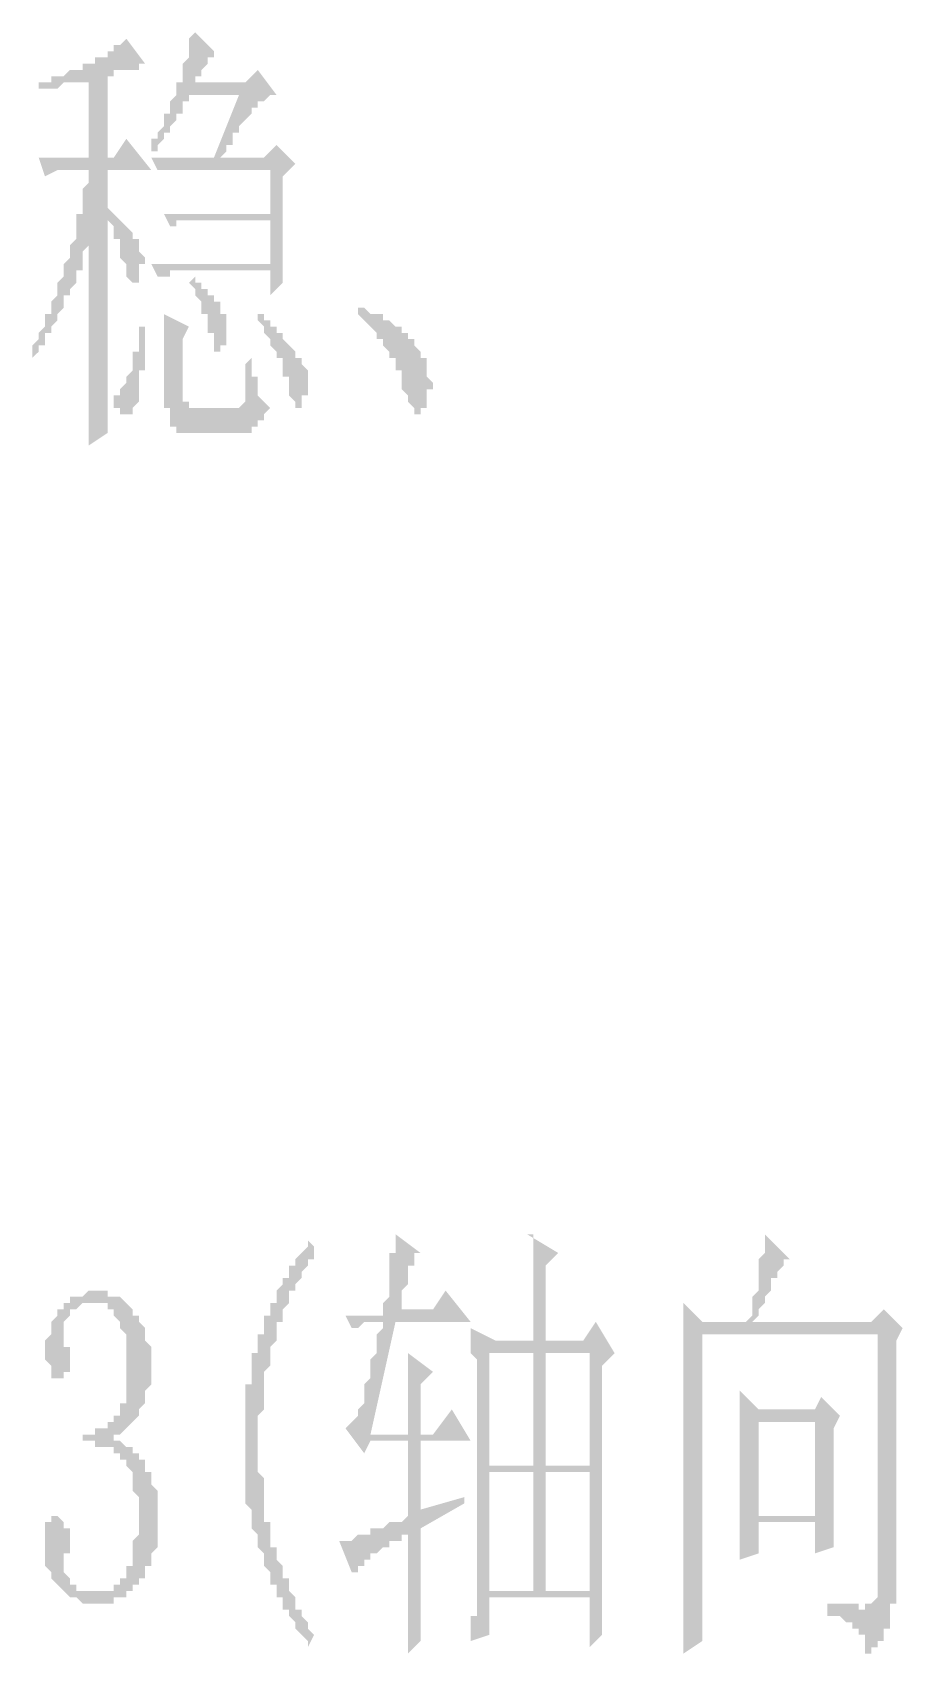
# Model space of a CAD drawing. Header units: millimetres. Extents: x 0 to 275, y 0 to 194.
# Drawn here: x 233.81 to 242.63, y 76.56 to 93.01 of the extents above; entities that cross this region are included whole.
import ezdxf

# ---------------------------------------------------------------- set-up
doc = ezdxf.new("R2010")
doc.units = ezdxf.units.MM

msp = doc.modelspace()

# ---------------------------------------------------------------- hatches: boundary and pattern name
h = msp.add_hatch(color=0)
h.paths.add_polyline_path([(233.8705, 92.498333), (233.8705, 92.434833), (233.934, 92.434833), (233.9975, 92.434833), (234.061, 92.434833), (234.1245, 92.498333), (234.188, 92.498333), (234.2515, 92.498333), (234.315, 92.498333), (234.3785, 92.498333), (234.3785, 91.736333), (233.8705, 91.736333), (233.934, 91.545833), (234.061, 91.609333), (234.3785, 91.609333), (234.3785, 91.545833), (234.3785, 91.482333), (234.315, 91.418833), (234.315, 91.355333), (234.315, 91.291833), (234.315, 91.228333), (234.315, 91.164833), (234.2515, 91.164833), (234.2515, 91.101333), (234.2515, 91.037833), (234.2515, 90.974333), (234.2515, 90.910833), (234.188, 90.847333), (234.188, 90.783833), (234.188, 90.720333), (234.1245, 90.656833), (234.1245, 90.593333), (234.1245, 90.529833), (234.061, 90.466333), (234.061, 90.402833), (234.061, 90.339333), (233.9975, 90.275833), (233.9975, 90.212333), (233.9975, 90.148833), (233.934, 90.148833), (233.934, 90.085333), (233.934, 90.021833), (233.8705, 89.958333), (233.8705, 89.894833), (233.807, 89.831333), (233.807, 89.767833), (233.807, 89.704333), (233.8705, 89.767833), (233.8705, 89.831333), (233.934, 89.831333), (233.934, 89.894833), (233.934, 89.958333), (233.9975, 89.958333), (233.9975, 90.021833), (234.061, 90.085333), (234.061, 90.148833), (234.1245, 90.212333), (234.1245, 90.275833), (234.1245, 90.339333), (234.188, 90.339333), (234.188, 90.402833), (234.2515, 90.466333), (234.2515, 90.529833), (234.2515, 90.593333), (234.315, 90.593333), (234.315, 90.656833), (234.315, 90.720333), (234.315, 90.783833), (234.3785, 90.847333), (234.3785, 90.910833), (234.3785, 90.847333), (234.3785, 90.783833), (234.3785, 90.720333), (234.3785, 90.656833), (234.3785, 90.593333), (234.3785, 90.529833), (234.3785, 90.466333), (234.3785, 90.402833), (234.3785, 90.339333), (234.3785, 90.275833), (234.3785, 90.212333), (234.3785, 90.148833), (234.3785, 90.085333), (234.3785, 90.021833), (234.3785, 89.958333), (234.3785, 89.894833), (234.3785, 89.831333), (234.3785, 89.767833), (234.3785, 89.704333), (234.3785, 89.640833), (234.3785, 89.577333), (234.3785, 89.513833), (234.3785, 89.450333), (234.3785, 89.386833), (234.3785, 89.323333), (234.3785, 89.259833), (234.3785, 89.196333), (234.3785, 89.132833), (234.3785, 89.069333), (234.3785, 89.005833), (234.3785, 88.942333), (234.3785, 88.878833), (234.3785, 88.815333), (234.569, 88.942333), (234.569, 89.005833), (234.569, 89.069333), (234.569, 89.132833), (234.569, 89.196333), (234.569, 89.259833), (234.569, 89.323333), (234.569, 89.386833), (234.569, 89.450333), (234.569, 89.513833), (234.569, 89.577333), (234.569, 89.640833), (234.569, 89.704333), (234.569, 89.767833), (234.569, 89.831333), (234.569, 89.894833), (234.569, 89.958333), (234.569, 90.021833), (234.569, 90.085333), (234.569, 90.148833), (234.569, 90.212333), (234.569, 90.275833), (234.569, 90.339333), (234.569, 90.402833), (234.569, 90.466333), (234.569, 90.529833), (234.569, 90.593333), (234.569, 90.656833), (234.569, 90.720333), (234.569, 90.783833), (234.569, 90.847333), (234.569, 90.910833), (234.569, 90.974333), (234.569, 91.101333), (234.569, 91.164833), (234.569, 91.101333), (234.6325, 91.037833), (234.6325, 90.974333), (234.6325, 90.910833), (234.696, 90.910833), (234.696, 90.847333), (234.696, 90.783833), (234.696, 90.720333), (234.7595, 90.656833), (234.7595, 90.593333), (234.7595, 90.529833), (234.823, 90.466333), (234.8865, 90.466333), (234.8865, 90.529833), (234.8865, 90.593333), (234.8865, 90.656833), (234.95, 90.656833), (234.95, 90.720333), (234.8865, 90.783833), (234.8865, 90.847333), (234.8865, 90.910833), (234.823, 90.910833), (234.823, 90.974333), (234.7595, 91.037833), (234.696, 91.101333), (234.6325, 91.164833), (234.569, 91.228333), (234.569, 91.609333), (235.0135, 91.609333), (234.7595, 91.926833), (234.6325, 91.736333), (234.569, 91.736333), (234.569, 92.561833), (234.6325, 92.561833), (234.6325, 92.625333), (234.696, 92.625333), (234.7595, 92.625333), (234.823, 92.625333), (234.8865, 92.625333), (234.8865, 92.688833), (234.95, 92.688833), (234.7595, 92.942833), (234.696, 92.879333), (234.6325, 92.879333), (234.6325, 92.815833), (234.569, 92.815833), (234.569, 92.752333), (234.5055, 92.752333), (234.442, 92.752333), (234.442, 92.688833), (234.3785, 92.688833), (234.315, 92.688833), (234.315, 92.625333), (234.2515, 92.625333), (234.188, 92.625333), (234.1245, 92.561833), (234.061, 92.561833), (233.9975, 92.561833), (233.9975, 92.498333), (233.934, 92.498333)])
h.paths.add_polyline_path([(235.6485, 91.736333), (235.0135, 91.736333), (235.077, 91.609333), (235.1405, 91.609333), (235.204, 91.609333), (235.2675, 91.609333), (235.331, 91.609333), (236.22, 91.609333), (236.22, 91.164833), (235.1405, 91.164833), (235.204, 91.037833), (235.2675, 91.037833), (235.2675, 91.101333), (235.331, 91.101333), (235.3945, 91.101333), (235.458, 91.101333), (236.22, 91.101333), (236.22, 90.656833), (235.0135, 90.656833), (235.077, 90.529833), (235.1405, 90.529833), (235.204, 90.529833), (235.204, 90.593333), (235.2675, 90.593333), (235.331, 90.593333), (236.22, 90.593333), (236.22, 90.339333), (236.347, 90.466333), (236.347, 90.529833), (236.347, 90.593333), (236.347, 90.656833), (236.347, 90.720333), (236.347, 90.783833), (236.347, 90.847333), (236.347, 90.910833), (236.347, 90.974333), (236.347, 91.037833), (236.347, 91.101333), (236.347, 91.164833), (236.347, 91.228333), (236.347, 91.291833), (236.347, 91.355333), (236.347, 91.418833), (236.347, 91.482333), (236.347, 91.545833), (236.474, 91.672833), (236.2835, 91.863333), (236.1565, 91.736333), (235.712, 91.736333), (235.7755, 91.799833), (235.7755, 91.863333), (235.839, 91.863333), (235.839, 91.926833), (235.839, 91.990333), (235.9025, 91.990333), (235.9025, 92.053833), (235.966, 92.117333), (236.0295, 92.180833), (236.0295, 92.244333), (236.093, 92.244333), (236.093, 92.307833), (236.1565, 92.307833), (236.22, 92.371333), (236.2835, 92.371333), (236.093, 92.625333), (235.966, 92.498333), (235.458, 92.498333), (235.458, 92.561833), (235.5215, 92.561833), (235.5215, 92.625333), (235.585, 92.688833), (235.585, 92.752333), (235.6485, 92.752333), (235.6485, 92.815833), (235.458, 93.006333), (235.3945, 92.942833), (235.3945, 92.879333), (235.3945, 92.815833), (235.3945, 92.752333), (235.331, 92.688833), (235.331, 92.625333), (235.331, 92.561833), (235.331, 92.498333), (235.2675, 92.498333), (235.2675, 92.434833), (235.2675, 92.371333), (235.204, 92.307833), (235.204, 92.244333), (235.204, 92.180833), (235.1405, 92.180833), (235.1405, 92.117333), (235.1405, 92.053833), (235.077, 91.990333), (235.077, 91.926833), (235.0135, 91.926833), (235.0135, 91.863333), (235.0135, 91.799833), (235.077, 91.799833), (235.077, 91.863333), (235.1405, 91.926833), (235.1405, 91.990333), (235.204, 91.990333), (235.204, 92.053833), (235.2675, 92.117333), (235.2675, 92.180833), (235.331, 92.180833), (235.331, 92.244333), (235.331, 92.307833), (235.3945, 92.307833), (235.3945, 92.371333), (235.9025, 92.371333)])
h.paths.add_polyline_path([(234.95, 90.021833), (234.8865, 90.021833), (234.8865, 89.958333), (234.8865, 89.894833), (234.8865, 89.831333), (234.8865, 89.767833), (234.823, 89.767833), (234.823, 89.704333), (234.823, 89.640833), (234.823, 89.577333), (234.7595, 89.513833), (234.7595, 89.450333), (234.696, 89.386833), (234.696, 89.323333), (234.6325, 89.323333), (234.6325, 89.259833), (234.6325, 89.196333), (234.696, 89.196333), (234.696, 89.132833), (234.7595, 89.132833), (234.823, 89.132833), (234.823, 89.196333), (234.8865, 89.259833), (234.8865, 89.323333), (234.8865, 89.386833), (234.8865, 89.450333), (234.8865, 89.513833), (234.8865, 89.577333), (234.95, 89.577333), (234.95, 89.640833), (234.95, 89.704333), (234.95, 89.767833), (234.95, 89.831333), (234.95, 89.894833), (234.95, 89.958333)])
h.paths.add_polyline_path([(235.458, 90.529833), (235.3945, 90.466333), (235.458, 90.402833), (235.458, 90.339333), (235.5215, 90.275833), (235.5215, 90.212333), (235.5215, 90.148833), (235.585, 90.148833), (235.585, 90.085333), (235.585, 90.021833), (235.585, 89.958333), (235.6485, 89.958333), (235.6485, 89.894833), (235.6485, 89.831333), (235.6485, 89.767833), (235.712, 89.767833), (235.712, 89.831333), (235.7755, 89.831333), (235.7755, 89.894833), (235.7755, 89.958333), (235.7755, 90.021833), (235.7755, 90.085333), (235.7755, 90.148833), (235.712, 90.148833), (235.712, 90.212333), (235.712, 90.275833), (235.6485, 90.275833), (235.6485, 90.339333), (235.585, 90.339333), (235.585, 90.402833), (235.5215, 90.402833), (235.5215, 90.466333), (235.458, 90.466333)])
h.paths.add_polyline_path([(235.1405, 90.148833), (235.1405, 90.085333), (235.1405, 90.021833), (235.1405, 89.958333), (235.1405, 89.894833), (235.1405, 89.831333), (235.1405, 89.767833), (235.1405, 89.704333), (235.1405, 89.640833), (235.1405, 89.577333), (235.1405, 89.513833), (235.1405, 89.450333), (235.1405, 89.386833), (235.1405, 89.323333), (235.1405, 89.259833), (235.1405, 89.196333), (235.204, 89.196333), (235.204, 89.132833), (235.204, 89.069333), (235.204, 89.005833), (235.2675, 89.005833), (235.2675, 88.942333), (235.331, 88.942333), (235.3945, 88.942333), (235.9025, 88.942333), (235.966, 88.942333), (236.0295, 88.942333), (236.0295, 89.005833), (236.093, 89.005833), (236.093, 89.069333), (236.1565, 89.069333), (236.1565, 89.132833), (236.22, 89.196333), (236.1565, 89.259833), (236.093, 89.323333), (236.093, 89.386833), (236.093, 89.450333), (236.093, 89.513833), (236.0295, 89.513833), (236.0295, 89.577333), (236.0295, 89.640833), (236.0295, 89.704333), (236.0295, 89.767833), (236.0295, 89.704333), (235.966, 89.640833), (235.966, 89.577333), (235.966, 89.513833), (235.966, 89.450333), (235.966, 89.386833), (235.966, 89.323333), (235.966, 89.259833), (235.9025, 89.196333), (235.839, 89.196333), (235.5215, 89.196333), (235.458, 89.196333), (235.3945, 89.196333), (235.3945, 89.259833), (235.331, 89.259833), (235.331, 89.323333), (235.331, 89.386833), (235.331, 89.894833), (235.3945, 90.021833)])
h.paths.add_polyline_path([(236.093, 90.148833), (236.093, 90.085333), (236.1565, 90.021833), (236.1565, 89.958333), (236.22, 89.894833), (236.22, 89.831333), (236.2835, 89.767833), (236.2835, 89.704333), (236.347, 89.704333), (236.347, 89.640833), (236.347, 89.577333), (236.347, 89.513833), (236.4105, 89.513833), (236.4105, 89.450333), (236.4105, 89.386833), (236.4105, 89.323333), (236.474, 89.259833), (236.474, 89.196333), (236.5375, 89.196333), (236.5375, 89.259833), (236.5375, 89.323333), (236.601, 89.323333), (236.601, 89.386833), (236.601, 89.450333), (236.601, 89.513833), (236.601, 89.577333), (236.5375, 89.640833), (236.5375, 89.704333), (236.474, 89.704333), (236.474, 89.767833), (236.4105, 89.831333), (236.347, 89.894833), (236.347, 89.958333), (236.2835, 89.958333), (236.2835, 90.021833), (236.22, 90.021833), (236.22, 90.085333), (236.1565, 90.085333), (236.1565, 90.148833)])
h = msp.add_hatch(color=0)
h.dxf.hatch_style = 2
h.paths.add_polyline_path([(237.109, 90.148833), (237.109, 90.212333), (237.1725, 90.212333), (237.236, 90.148833), (237.2995, 90.148833), (237.363, 90.148833), (237.363, 90.085333), (237.4265, 90.085333), (237.49, 90.021833), (237.5535, 90.021833), (237.5535, 89.958333), (237.617, 89.958333), (237.617, 89.894833), (237.6805, 89.894833), (237.6805, 89.831333), (237.744, 89.767833), (237.744, 89.704333), (237.8075, 89.704333), (237.8075, 89.640833), (237.8075, 89.577333), (237.8075, 89.513833), (237.871, 89.450333), (237.871, 89.386833), (237.8075, 89.386833), (237.8075, 89.323333), (237.8075, 89.259833), (237.8075, 89.196333), (237.744, 89.196333), (237.744, 89.132833), (237.6805, 89.132833), (237.6805, 89.196333), (237.617, 89.259833), (237.617, 89.323333), (237.5535, 89.386833), (237.5535, 89.450333), (237.5535, 89.513833), (237.5535, 89.577333), (237.49, 89.577333), (237.49, 89.640833), (237.49, 89.704333), (237.4265, 89.704333), (237.4265, 89.767833), (237.363, 89.831333), (237.363, 89.894833), (237.2995, 89.894833), (237.2995, 89.958333), (237.236, 90.021833), (237.1725, 90.085333)])
h = msp.add_hatch(color=0)
h.paths.add_polyline_path([(239.014, 78.401333), (239.4585, 78.401333), (239.4585, 77.194833), (239.014, 77.194833)])
h.paths.add_polyline_path([(239.5855, 77.194833), (239.5855, 79.480833), (239.7125, 79.607833), (239.522, 79.925333), (239.395, 79.734833), (239.014, 79.734833), (239.014, 80.496833), (239.141, 80.623833), (238.8235, 80.814333), (238.887, 80.814333), (238.887, 80.750833), (238.887, 80.687333), (238.887, 80.623833), (238.887, 80.560333), (238.887, 80.496833), (238.887, 80.433333), (238.887, 80.369833), (238.887, 80.306333), (238.887, 80.242833), (238.887, 80.179333), (238.887, 80.115833), (238.887, 80.052333), (238.887, 79.988833), (238.887, 79.925333), (238.887, 79.861833), (238.887, 79.798333), (238.887, 79.734833), (238.506, 79.734833), (238.252, 79.861833), (238.252, 79.798333), (238.252, 79.734833), (238.252, 79.671333), (238.252, 79.607833), (238.3155, 79.544333), (238.3155, 79.480833), (238.3155, 79.417333), (238.3155, 79.353833), (238.3155, 79.290333), (238.3155, 79.226833), (238.3155, 79.163333), (238.3155, 79.099833), (238.3155, 79.036333), (238.3155, 78.972833), (238.3155, 78.909333), (238.3155, 78.845833), (238.3155, 78.782333), (238.3155, 78.718833), (238.3155, 78.655333), (238.3155, 78.591833), (238.3155, 78.528333), (238.3155, 78.464833), (238.3155, 78.401333), (238.3155, 78.337833), (238.3155, 78.274333), (238.3155, 78.210833), (238.3155, 78.147333), (238.3155, 78.083833), (238.3155, 78.020333), (238.3155, 77.956833), (238.3155, 77.893333), (238.3155, 77.829833), (238.3155, 77.766333), (238.3155, 77.702833), (238.3155, 77.639333), (238.3155, 77.575833), (238.3155, 77.512333), (238.3155, 77.448833), (238.3155, 77.385333), (238.3155, 77.321833), (238.3155, 77.258333), (238.3155, 77.194833), (238.3155, 77.131333), (238.3155, 77.067833), (238.3155, 77.004333), (238.3155, 76.940833), (238.252, 76.940833), (238.252, 76.877333), (238.252, 76.813833), (238.252, 76.750333), (238.252, 76.686833), (238.4425, 76.750333), (238.4425, 77.131333), (239.4585, 77.131333), (239.4585, 76.623333), (239.5855, 76.750333)])
h.paths.add_polyline_path([(238.4425, 79.607833), (238.887, 79.607833), (238.887, 78.464833), (238.4425, 78.464833)])
h.paths.add_polyline_path([(239.014, 79.607833), (239.4585, 79.607833), (239.4585, 78.464833), (239.014, 78.464833)])
h.paths.add_polyline_path([(238.4425, 78.401333), (238.887, 78.401333), (238.887, 77.194833), (238.4425, 77.194833)])
h.paths.add_polyline_path([(237.744, 77.829833), (238.1885, 78.083833), (238.1885, 78.147333), (237.744, 78.020333), (237.744, 78.718833), (238.252, 78.718833), (238.0615, 79.036333), (237.871, 78.782333), (237.744, 78.782333), (237.744, 79.290333), (237.871, 79.417333), (237.617, 79.607833), (237.617, 79.544333), (237.617, 79.480833), (237.617, 79.417333), (237.617, 79.353833), (237.617, 79.290333), (237.617, 79.226833), (237.617, 79.163333), (237.617, 79.099833), (237.617, 79.036333), (237.617, 78.972833), (237.617, 78.909333), (237.617, 78.845833), (237.617, 78.782333), (237.236, 78.782333), (237.49, 79.925333), (238.252, 79.925333), (237.998, 80.242833), (237.871, 80.052333), (237.5535, 80.052333), (237.5535, 80.115833), (237.5535, 80.179333), (237.5535, 80.242833), (237.617, 80.306333), (237.617, 80.369833), (237.617, 80.433333), (237.617, 80.496833), (237.6805, 80.496833), (237.6805, 80.560333), (237.6805, 80.623833), (237.744, 80.623833), (237.49, 80.814333), (237.49, 80.750833), (237.49, 80.687333), (237.49, 80.623833), (237.4265, 80.623833), (237.4265, 80.560333), (237.4265, 80.496833), (237.4265, 80.433333), (237.4265, 80.369833), (237.4265, 80.306333), (237.4265, 80.242833), (237.4265, 80.179333), (237.363, 80.115833), (237.363, 80.052333), (237.363, 79.988833), (236.982, 79.988833), (237.0455, 79.861833), (237.109, 79.861833), (237.1725, 79.925333), (237.236, 79.925333), (237.2995, 79.925333), (237.363, 79.925333), (237.363, 79.861833), (237.2995, 79.798333), (237.2995, 79.734833), (237.2995, 79.671333), (237.2995, 79.607833), (237.236, 79.544333), (237.236, 79.480833), (237.236, 79.417333), (237.236, 79.353833), (237.1725, 79.290333), (237.1725, 79.226833), (237.1725, 79.163333), (237.1725, 79.099833), (237.109, 79.036333), (237.109, 78.972833), (237.0455, 78.909333), (236.982, 78.845833), (237.1725, 78.591833), (237.236, 78.718833), (237.617, 78.718833), (237.617, 77.956833), (237.5535, 77.893333), (237.49, 77.893333), (237.4265, 77.893333), (237.363, 77.829833), (237.2995, 77.829833), (237.236, 77.829833), (237.236, 77.766333), (237.1725, 77.766333), (237.109, 77.766333), (237.0455, 77.702833), (236.982, 77.702833), (236.9185, 77.702833), (237.0455, 77.385333), (237.109, 77.385333), (237.109, 77.448833), (237.1725, 77.448833), (237.1725, 77.512333), (237.236, 77.512333), (237.236, 77.575833), (237.2995, 77.575833), (237.363, 77.639333), (237.4265, 77.639333), (237.4265, 77.702833), (237.49, 77.702833), (237.5535, 77.702833), (237.5535, 77.766333), (237.617, 77.766333), (237.617, 77.702833), (237.617, 77.639333), (237.617, 77.575833), (237.617, 77.512333), (237.617, 77.448833), (237.617, 77.385333), (237.617, 77.321833), (237.617, 77.258333), (237.617, 77.194833), (237.617, 77.131333), (237.617, 77.067833), (237.617, 77.004333), (237.617, 76.940833), (237.617, 76.877333), (237.617, 76.813833), (237.617, 76.750333), (237.617, 76.686833), (237.617, 76.623333), (237.617, 76.559833), (237.744, 76.686833), (237.744, 76.750333), (237.744, 76.813833), (237.744, 76.877333), (237.744, 76.940833), (237.744, 77.004333), (237.744, 77.067833), (237.744, 77.131333), (237.744, 77.194833), (237.744, 77.258333), (237.744, 77.321833), (237.744, 77.385333), (237.744, 77.448833), (237.744, 77.512333), (237.744, 77.575833), (237.744, 77.639333), (237.744, 77.702833), (237.744, 77.766333)])
h = msp.add_hatch(color=0)
h.paths.add_polyline_path([(241.173, 78.909333), (241.7445, 78.909333), (241.7445, 77.956833), (241.173, 77.956833)])
h.paths.add_polyline_path([(241.8715, 77.067833), (241.8715, 76.940833), (241.935, 76.940833), (241.9985, 76.940833), (242.062, 76.877333), (242.1255, 76.877333), (242.1255, 76.813833), (242.189, 76.813833), (242.189, 76.750333), (242.2525, 76.750333), (242.2525, 76.686833), (242.2525, 76.623333), (242.2525, 76.559833), (242.316, 76.559833), (242.316, 76.623333), (242.3795, 76.623333), (242.3795, 76.686833), (242.443, 76.686833), (242.443, 76.750333), (242.443, 76.813833), (242.5065, 76.813833), (242.5065, 76.877333), (242.5065, 76.940833), (242.5065, 77.004333), (242.5065, 77.067833), (242.57, 77.067833), (242.57, 77.131333), (242.57, 79.734833), (242.6335, 79.861833), (242.443, 80.052333), (242.316, 79.925333), (241.1095, 79.925333), (241.173, 79.988833), (241.173, 80.052333), (241.2365, 80.115833), (241.2365, 80.179333), (241.3, 80.242833), (241.3, 80.306333), (241.3, 80.369833), (241.3635, 80.369833), (241.3635, 80.433333), (241.427, 80.496833), (241.427, 80.560333), (241.4905, 80.560333), (241.2365, 80.814333), (241.2365, 80.750833), (241.2365, 80.687333), (241.2365, 80.623833), (241.173, 80.560333), (241.173, 80.496833), (241.173, 80.433333), (241.173, 80.369833), (241.173, 80.306333), (241.173, 80.242833), (241.1095, 80.179333), (241.1095, 80.115833), (241.1095, 80.052333), (241.1095, 79.988833), (241.046, 79.925333), (240.6015, 79.925333), (240.411, 80.115833), (240.411, 80.052333), (240.411, 79.988833), (240.411, 79.925333), (240.411, 79.861833), (240.411, 79.798333), (240.411, 79.734833), (240.411, 79.671333), (240.411, 79.607833), (240.411, 79.544333), (240.411, 79.480833), (240.411, 79.417333), (240.411, 79.353833), (240.411, 77.385333), (240.411, 77.321833), (240.411, 77.258333), (240.411, 77.194833), (240.411, 77.131333), (240.411, 77.067833), (240.411, 77.004333), (240.411, 76.940833), (240.411, 76.877333), (240.411, 76.813833), (240.411, 76.750333), (240.411, 76.686833), (240.411, 76.623333), (240.411, 76.559833), (240.6015, 76.686833), (240.6015, 79.798333), (242.3795, 79.798333), (242.3795, 77.258333), (242.3795, 77.194833), (242.3795, 77.131333), (242.316, 77.067833), (242.2525, 77.067833), (242.2525, 77.004333), (242.189, 77.004333), (242.189, 77.067833), (242.1255, 77.067833), (242.062, 77.067833), (241.9985, 77.067833), (241.935, 77.067833)])
h.paths.add_polyline_path([(241.935, 78.083833), (241.935, 78.845833), (241.9985, 78.972833), (241.808, 79.163333), (241.7445, 79.036333), (241.173, 79.036333), (240.9825, 79.226833), (240.9825, 79.163333), (240.9825, 79.099833), (240.9825, 79.036333), (240.9825, 78.972833), (240.9825, 78.909333), (240.9825, 78.845833), (240.9825, 78.782333), (240.9825, 78.718833), (240.9825, 78.655333), (240.9825, 78.591833), (240.9825, 78.528333), (240.9825, 78.464833), (240.9825, 78.401333), (240.9825, 78.337833), (240.9825, 78.274333), (240.9825, 78.210833), (240.9825, 78.147333), (240.9825, 78.083833), (240.9825, 78.020333), (240.9825, 77.956833), (240.9825, 77.893333), (240.9825, 77.829833), (240.9825, 77.766333), (240.9825, 77.702833), (240.9825, 77.639333), (240.9825, 77.575833), (240.9825, 77.512333), (241.173, 77.575833), (241.173, 77.893333), (241.7445, 77.893333), (241.7445, 77.575833), (241.935, 77.639333), (241.935, 77.702833), (241.935, 77.766333), (241.935, 77.829833), (241.935, 77.893333), (241.935, 77.956833), (241.935, 78.020333)])
h = msp.add_hatch(color=0)
h.dxf.hatch_style = 2
h.paths.add_polyline_path([(236.6645, 80.687333), (236.6645, 80.623833), (236.6645, 80.560333), (236.601, 80.560333), (236.601, 80.496833), (236.5375, 80.433333), (236.5375, 80.369833), (236.474, 80.306333), (236.474, 80.242833), (236.4105, 80.242833), (236.4105, 80.179333), (236.4105, 80.115833), (236.347, 80.052333), (236.347, 79.988833), (236.347, 79.925333), (236.2835, 79.925333), (236.2835, 79.861833), (236.2835, 79.798333), (236.2835, 79.734833), (236.22, 79.671333), (236.22, 79.607833), (236.22, 79.544333), (236.22, 79.480833), (236.1565, 79.417333), (236.1565, 79.353833), (236.1565, 79.290333), (236.1565, 79.226833), (236.1565, 79.163333), (236.1565, 79.099833), (236.1565, 79.036333), (236.093, 78.972833), (236.093, 78.909333), (236.093, 78.845833), (236.093, 78.782333), (236.093, 78.718833), (236.093, 78.655333), (236.093, 78.591833), (236.093, 78.528333), (236.093, 78.464833), (236.093, 78.401333), (236.1565, 78.337833), (236.1565, 78.274333), (236.1565, 78.210833), (236.1565, 78.147333), (236.1565, 78.083833), (236.1565, 78.020333), (236.1565, 77.956833), (236.1565, 77.893333), (236.22, 77.893333), (236.22, 77.829833), (236.22, 77.766333), (236.22, 77.702833), (236.22, 77.639333), (236.2835, 77.639333), (236.2835, 77.575833), (236.2835, 77.512333), (236.347, 77.448833), (236.347, 77.385333), (236.347, 77.321833), (236.4105, 77.321833), (236.4105, 77.258333), (236.4105, 77.194833), (236.474, 77.131333), (236.474, 77.067833), (236.474, 77.004333), (236.5375, 77.004333), (236.5375, 76.940833), (236.601, 76.877333), (236.601, 76.813833), (236.6645, 76.750333), (236.601, 76.623333), (236.601, 76.686833), (236.5375, 76.750333), (236.474, 76.813833), (236.474, 76.877333), (236.4105, 76.940833), (236.4105, 77.004333), (236.347, 77.004333), (236.347, 77.067833), (236.347, 77.131333), (236.2835, 77.131333), (236.2835, 77.194833), (236.2835, 77.258333), (236.22, 77.258333), (236.22, 77.321833), (236.22, 77.385333), (236.1565, 77.448833), (236.1565, 77.512333), (236.1565, 77.575833), (236.093, 77.639333), (236.093, 77.702833), (236.093, 77.766333), (236.0295, 77.829833), (236.0295, 77.893333), (236.0295, 77.956833), (236.0295, 78.020333), (235.966, 78.083833), (235.966, 78.147333), (235.966, 78.210833), (235.966, 78.274333), (235.966, 78.337833), (235.966, 78.401333), (235.966, 78.464833), (235.966, 78.528333), (235.966, 78.591833), (235.966, 78.655333), (235.966, 78.718833), (235.966, 78.782333), (235.966, 78.845833), (235.966, 78.909333), (235.966, 78.972833), (235.966, 79.036333), (235.966, 79.099833), (235.966, 79.163333), (235.966, 79.226833), (235.966, 79.290333), (236.0295, 79.290333), (236.0295, 79.353833), (236.0295, 79.417333), (236.0295, 79.480833), (236.0295, 79.544333), (236.0295, 79.607833), (236.093, 79.607833), (236.093, 79.671333), (236.093, 79.734833), (236.093, 79.798333), (236.1565, 79.798333), (236.1565, 79.861833), (236.1565, 79.925333), (236.1565, 79.988833), (236.22, 79.988833), (236.22, 80.052333), (236.22, 80.115833), (236.2835, 80.115833), (236.2835, 80.179333), (236.2835, 80.242833), (236.347, 80.306333), (236.347, 80.369833), (236.4105, 80.369833), (236.4105, 80.433333), (236.4105, 80.496833), (236.474, 80.496833), (236.474, 80.560333), (236.5375, 80.623833), (236.601, 80.687333), (236.601, 80.750833)])
h = msp.add_hatch(color=0)
h.dxf.hatch_style = 2
h.paths.add_polyline_path([(235.077, 77.956833), (235.077, 77.893333), (235.077, 77.829833), (235.077, 77.766333), (235.077, 77.702833), (235.077, 77.639333), (235.0135, 77.575833), (235.0135, 77.512333), (235.0135, 77.448833), (234.95, 77.448833), (234.95, 77.385333), (234.95, 77.321833), (234.8865, 77.321833), (234.8865, 77.258333), (234.823, 77.258333), (234.823, 77.194833), (234.7595, 77.194833), (234.7595, 77.131333), (234.696, 77.131333), (234.6325, 77.131333), (234.6325, 77.067833), (234.569, 77.067833), (234.5055, 77.067833), (234.442, 77.067833), (234.3785, 77.067833), (234.315, 77.067833), (234.2515, 77.131333), (234.188, 77.131333), (234.1245, 77.194833), (234.061, 77.258333), (233.9975, 77.321833), (233.9975, 77.385333), (233.934, 77.448833), (233.934, 77.512333), (233.934, 77.575833), (233.934, 77.639333), (233.934, 77.702833), (233.934, 77.766333), (233.934, 77.829833), (233.934, 77.893333), (233.9975, 77.893333), (233.9975, 77.956833), (234.061, 77.956833), (234.1245, 77.893333), (234.1245, 77.829833), (234.188, 77.829833), (234.188, 77.766333), (234.188, 77.702833), (234.188, 77.639333), (234.188, 77.575833), (234.1245, 77.575833), (234.1245, 77.512333), (234.1245, 77.448833), (234.1245, 77.385333), (234.188, 77.321833), (234.188, 77.258333), (234.2515, 77.258333), (234.2515, 77.194833), (234.315, 77.194833), (234.3785, 77.194833), (234.442, 77.194833), (234.5055, 77.194833), (234.569, 77.194833), (234.6325, 77.194833), (234.6325, 77.258333), (234.696, 77.258333), (234.696, 77.321833), (234.7595, 77.321833), (234.7595, 77.385333), (234.7595, 77.448833), (234.823, 77.448833), (234.823, 77.512333), (234.823, 77.575833), (234.823, 77.639333), (234.823, 77.702833), (234.8865, 77.766333), (234.8865, 77.829833), (234.8865, 77.893333), (234.8865, 77.956833), (234.8865, 78.020333), (234.8865, 78.083833), (234.8865, 78.147333), (234.823, 78.210833), (234.823, 78.274333), (234.823, 78.337833), (234.823, 78.401333), (234.7595, 78.464833), (234.7595, 78.528333), (234.696, 78.528333), (234.696, 78.591833), (234.6325, 78.591833), (234.6325, 78.655333), (234.569, 78.655333), (234.5055, 78.655333), (234.442, 78.655333), (234.442, 78.718833), (234.3785, 78.718833), (234.315, 78.718833), (234.315, 78.782333), (234.3785, 78.782333), (234.442, 78.782333), (234.442, 78.845833), (234.5055, 78.845833), (234.569, 78.845833), (234.569, 78.909333), (234.6325, 78.909333), (234.6325, 78.972833), (234.696, 78.972833), (234.696, 79.036333), (234.696, 79.099833), (234.7595, 79.099833), (234.7595, 79.163333), (234.7595, 79.226833), (234.7595, 79.290333), (234.7595, 79.353833), (234.7595, 79.417333), (234.7595, 79.480833), (234.7595, 79.544333), (234.7595, 79.607833), (234.7595, 79.671333), (234.7595, 79.734833), (234.7595, 79.798333), (234.696, 79.861833), (234.696, 79.925333), (234.6325, 79.988833), (234.6325, 80.052333), (234.569, 80.052333), (234.569, 80.115833), (234.5055, 80.115833), (234.442, 80.115833), (234.3785, 80.115833), (234.315, 80.115833), (234.2515, 80.052333), (234.188, 80.052333), (234.188, 79.988833), (234.1245, 79.925333), (234.1245, 79.861833), (234.1245, 79.798333), (234.1245, 79.734833), (234.1245, 79.671333), (234.188, 79.671333), (234.188, 79.607833), (234.188, 79.544333), (234.188, 79.480833), (234.188, 79.417333), (234.1245, 79.417333), (234.1245, 79.353833), (234.061, 79.353833), (233.9975, 79.353833), (233.9975, 79.417333), (233.9975, 79.480833), (233.934, 79.544333), (233.934, 79.607833), (233.934, 79.671333), (233.934, 79.734833), (233.9975, 79.798333), (233.9975, 79.861833), (233.9975, 79.925333), (234.061, 79.988833), (234.061, 80.052333), (234.1245, 80.052333), (234.1245, 80.115833), (234.188, 80.115833), (234.188, 80.179333), (234.2515, 80.179333), (234.315, 80.179333), (234.3785, 80.242833), (234.442, 80.242833), (234.5055, 80.242833), (234.569, 80.242833), (234.569, 80.179333), (234.6325, 80.179333), (234.696, 80.179333), (234.7595, 80.115833), (234.823, 80.052333), (234.823, 79.988833), (234.8865, 79.988833), (234.8865, 79.925333), (234.95, 79.861833), (234.95, 79.798333), (234.95, 79.734833), (235.0135, 79.671333), (235.0135, 79.607833), (235.0135, 79.544333), (235.0135, 79.480833), (235.0135, 79.417333), (235.0135, 79.353833), (235.0135, 79.290333), (234.95, 79.226833), (234.95, 79.163333), (234.95, 79.099833), (234.8865, 79.036333), (234.8865, 78.972833), (234.823, 78.909333), (234.7595, 78.845833), (234.696, 78.782333), (234.6325, 78.782333), (234.6325, 78.718833), (234.696, 78.718833), (234.7595, 78.655333), (234.823, 78.655333), (234.823, 78.591833), (234.8865, 78.591833), (234.8865, 78.528333), (234.95, 78.528333), (234.95, 78.464833), (234.95, 78.401333), (235.0135, 78.401333), (235.0135, 78.337833), (235.0135, 78.274333), (235.077, 78.210833), (235.077, 78.147333), (235.077, 78.083833), (235.077, 78.020333)])

doc.saveas('drawing.dxf')
